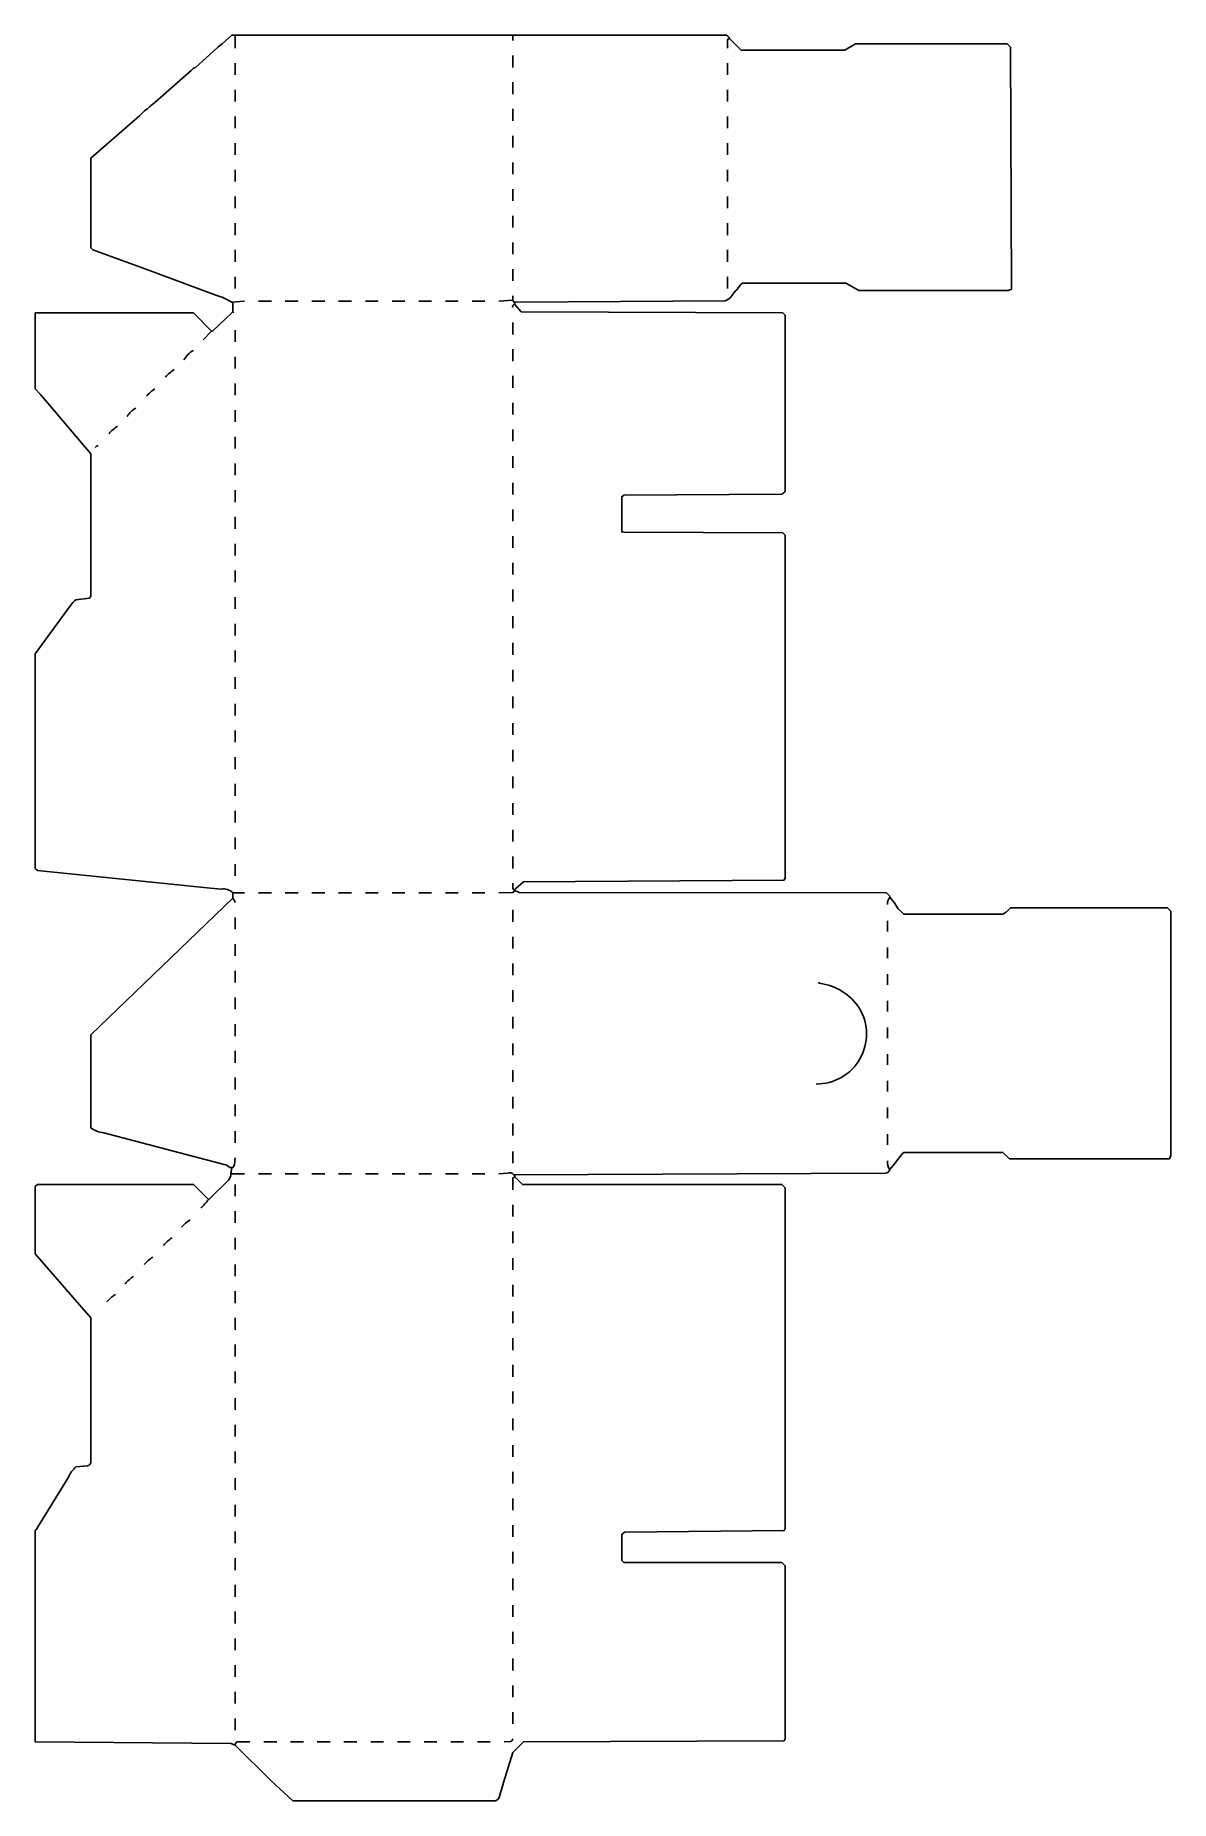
# Model space of a CAD drawing. Extents: x 55 to 1118, y 85 to 1738.
import ezdxf

# ---------------------------------------------------------------- set-up
doc = ezdxf.new("R2010")
doc.units = 0
doc.layers.get('0').update_dxf_attribs({"linetype": 'CONTINUOUS'})

msp = doc.modelspace()

# ---------------------------------------------------------------- linework, layer by layer
at = {"color": 250, "linetype": 'CONTINUOUS'}
for points in [[(251, 1489), (239, 1488, 0.074745), (223.9, 1494.8), (156.9, 1519.7), (109, 1537), (107, 1539), (107, 1623), (153, 1663), (155, 1665, -0.083767), (160, 1669), (161, 1670, -0.076982), (167, 1675), (201, 1705, -0.150174), (205, 1708), (225, 1726, -0.083767), (230, 1730), (239, 1738), (702, 1738, -0.226662), (705, 1735), (716, 1724), (813, 1724), (823, 1730), (965, 1730), (968, 1727), (969, 1500), (967.1, 1499.7), (966, 1499), (826, 1499), (815.1, 1505.2), (814, 1506), (717, 1506, 0.076982), (712, 1500, 0.076982), (707, 1494, -0.132973), (700.997462, 1489.497436), (505, 1488), (503, 1488), (502, 1490), (502, 1494)], [(502, 1483, -0.649873), (504, 1486), (504, 1488)], [(251, 935), (240, 935, 0.237008), (228.955446, 938.554455), (218.955446, 939.554455), (57, 956), (55, 958), (55, 1159), (60.8, 1167.1), (88, 1204, -0.10334), (93.032995, 1209.538071), (105.849711, 1210.976879), (107, 1213), (107, 1346), (59.754098, 1401.795082), (55, 1407), (55, 1478), (203, 1478), (220, 1461)], [(504, 938), (505, 939), (512.002032, 945.502049), (755.991804, 946.999933), (757, 949), (757, 1270), (755, 1272), (605.9, 1272.7), (604, 1273), (604, 1306), (606.003333, 1307.503378), (753.996667, 1308.496622, 0.113535), (757, 1311), (757, 1476), (755, 1478), (510, 1479), (504, 1486)], [(194, 1434, -0.126932), (203, 1443)], [(177, 1418, -0.071068), (185, 1425)], [(159, 1400, -0.071068), (167, 1407)], [(141, 1381, -0.136591), (149, 1389)], [(124, 1365, -0.071068), (132, 1372)], [(111, 1352, -0.205258), (114, 1354)], [(489, 672), (496.95122, 672.439024, -0.356126), (503, 671), (850.998559, 672.498551, 0.305605), (855, 676), (858.2, 679.9), (867, 691), (868, 692), (961, 692), (967, 686), (1117, 686), (1118, 689), (1118, 918), (1115, 921), (968, 921), (966, 919), (964, 917), (961, 915), (868, 915), (863, 920), (859.230769, 926.153846), (855, 931), (855, 932), (852, 935), (508.001445, 935.498547), (506.1, 936.2), (504, 937), (504, 938), (503, 938), (502, 939), (502, 944)], [(240, 930), (107, 802), (107, 715, 0.144376), (119.088235, 710.352941), (231.911765, 680.647059, -0.130029), (237, 678), (240, 678), (241, 679, 0.063434), (242, 687)], [(242, 926, 0.120666), (240, 930), (240, 935)], [(786, 756, 0.580934), (826.769231, 826.846154, 0.223201), (789.076923, 850.384615), (788, 851)], [(210, 640, 0.071068), (217, 648), (217.9, 648.2), (236, 666, 0.190246), (238, 672), (239, 678)], [(855, 676, -0.217143), (853, 684)], [(217, 648), (203, 662), (57, 662), (55, 660), (55, 597), (96.247059, 549.211765), (107, 537), (107, 401, -0.083953), (103.962069, 398.455172), (93.037931, 397.544828, 0.103874), (86, 388), (57.2, 340.9, -0.118981), (55, 338), (55, 140), (237.976203, 138.524577), (242, 137, -0.276984), (244, 140), (256, 140)], [(242, 137), (275.763504, 103.750365), (296, 85), (486, 85), (488, 86), (489.2, 87.9), (493.352941, 101.911765), (502, 130), (509, 137), (512, 140), (755.991804, 140.999933), (757, 143), (757, 305), (754, 308), (606, 308), (604, 310), (604, 334, -0.087349), (607.003311, 336.503355), (755.98658, 337.99982), (757, 340), (757, 659), (754, 662), (511, 662), (504, 669)], [(192, 622, -0.071068), (200, 629)], [(175, 605, -0.071068), (183, 612)], [(157, 587, -0.071068), (165, 594)], [(139, 569, -0.071068), (147, 576)], [(122, 552, -0.071068), (130, 559)], [(494, 140), (499.94, 140.42, 0.314893), (502, 143)]]:
    msp.add_lwpolyline(points, format="xyb", dxfattribs=at)
at = {"color": 251, "linetype": 'CONTINUOUS'}
for points in [[(242, 1726), (242, 1738)], [(242, 1701), (242, 1712)], [(242, 1676), (242, 1687)], [(242, 1651), (242, 1662)], [(242, 1626), (242, 1637)], [(242, 1601), (242, 1612)], [(242, 1576), (242, 1587)], [(242, 1551), (242, 1562)], [(242, 1526), (242, 1537)], [(242, 1501), (242, 1512)], [(242, 1451), (242, 1462)], [(242, 1426), (242, 1437)], [(242, 1401), (242, 1412)], [(242, 1376), (242, 1387)], [(242, 1351), (242, 1362)], [(242, 1326), (242, 1337)], [(242, 1301), (242, 1312)], [(242, 1276), (242, 1287)], [(242, 1251), (242, 1262)], [(242, 1226), (242, 1237)], [(242, 1201), (242, 1212)], [(242, 1176), (242, 1187)], [(242, 1151), (242, 1162)], [(242, 1126), (242, 1137)], [(242, 1101), (242, 1112)], [(242, 1076), (242, 1087)], [(242, 1051), (242, 1062)], [(242, 1026), (242, 1037)], [(242, 1001), (242, 1012)], [(242, 976), (242, 987)], [(242, 951), (242, 962)], [(242, 901), (242, 912)], [(242, 876), (242, 887)], [(242, 851), (242, 862)], [(242, 826), (242, 837)], [(242, 801), (242, 812)], [(242, 776), (242, 787)], [(242, 751), (242, 762)], [(242, 726), (242, 737)], [(242, 701), (242, 712)], [(242, 651), (242, 662)], [(242, 626), (242, 637)], [(242, 601), (242, 612)], [(242, 576), (242, 587)], [(242, 551), (242, 562)], [(242, 526), (242, 537)], [(242, 501), (242, 512)], [(242, 476), (242, 487)], [(242, 451), (242, 462)], [(242, 426), (242, 437)], [(242, 401), (242, 412)], [(242, 376), (242, 387)], [(242, 351), (242, 362)], [(242, 326), (242, 337)], [(242, 301), (242, 312)], [(242, 276), (242, 287)], [(242, 251), (242, 262)], [(242, 226), (242, 237)], [(242, 201), (242, 212)], [(242, 176), (242, 187)], [(242, 151), (242, 162)]]:
    msp.add_lwpolyline(points, dxfattribs=at)
at = {"color": 250, "linetype": 'CONTINUOUS'}
for points in [[(502, 1733), (502, 1738)], [(703, 1726), (703, 1734), (705, 1735)], [(502, 1708), (502, 1719)], [(703, 1701), (703, 1712)], [(502, 1683), (502, 1694)], [(703, 1676), (703, 1687)], [(502, 1658), (502, 1669)], [(703, 1651), (703, 1662)], [(502, 1633), (502, 1644)], [(703, 1626), (703, 1637)], [(502, 1608), (502, 1619)], [(703, 1601), (703, 1612)], [(502, 1583), (502, 1594)], [(703, 1576), (703, 1587)], [(502, 1558), (502, 1569)], [(703, 1551), (703, 1562)], [(502, 1533), (502, 1544)], [(703, 1526), (703, 1537)], [(502, 1508), (502, 1519)], [(703, 1501), (703, 1512)], [(241, 1478), (240, 1479), (240, 1488)], [(264, 1489), (276, 1489)], [(289, 1489), (301, 1489)], [(314, 1489), (326, 1489)], [(339, 1489), (351, 1489)], [(364, 1489), (376, 1489)], [(389, 1489), (401, 1489)], [(414, 1489), (426, 1489)], [(439, 1489), (451, 1489)], [(464, 1489), (476, 1489)], [(489, 1489), (502, 1490)], [(212, 1453), (220, 1461), (221, 1461), (239, 1478), (240, 1479)], [(502, 1458), (502, 1469)], [(502, 1433), (502, 1444)], [(502, 1408), (502, 1419)], [(502, 1383), (502, 1394)], [(502, 1358), (502, 1369)], [(502, 1333), (502, 1344)], [(502, 1308), (502, 1319)], [(502, 1283), (502, 1294)], [(502, 1258), (502, 1269)], [(502, 1233), (502, 1244)], [(502, 1208), (502, 1219)], [(502, 1183), (502, 1194)], [(502, 1158), (502, 1169)], [(502, 1133), (502, 1144)], [(502, 1108), (502, 1119)], [(502, 1083), (502, 1094)], [(502, 1058), (502, 1069)], [(502, 1033), (502, 1044)], [(502, 1008), (502, 1019)], [(502, 983), (502, 994)], [(502, 958), (502, 969)], [(264, 935), (276, 935)], [(289, 935), (301, 935)], [(314, 935), (326, 935)], [(339, 935), (351, 935)], [(364, 935), (376, 935)], [(389, 935), (401, 935)], [(414, 935), (426, 935)], [(439, 935), (451, 935)], [(464, 935), (476, 935)], [(489, 935), (501.967005, 935.461929), (504, 937)], [(502, 908), (502, 919)], [(502, 883), (502, 894)], [(853, 899), (853, 909)], [(853, 874), (853, 884)], [(502, 858), (502, 869)], [(502, 833), (502, 844)], [(853, 849), (853, 859)], [(853, 824), (853, 834)], [(502, 808), (502, 819)], [(502, 783), (502, 794)], [(853, 799), (853, 809)], [(853, 774), (853, 784)], [(502, 758), (502, 769)], [(502, 733), (502, 744)], [(853, 749), (853, 759)], [(853, 724), (853, 734)], [(502, 708), (502, 719)], [(853, 699), (853, 709)], [(502, 682), (502, 693)], [(238, 672), (251, 672)], [(264, 672), (276, 672)], [(289, 672), (301, 672)], [(314, 672), (326, 672)], [(339, 672), (351, 672)], [(364, 672), (376, 672)], [(389, 672), (401, 672)], [(414, 672), (426, 672)], [(439, 672), (451, 672)], [(464, 672), (476, 672)], [(502, 657), (502, 668), (504, 669), (504, 671)], [(502, 632), (502, 643)], [(502, 607), (502, 618)], [(502, 582), (502, 593)], [(502, 557), (502, 568)], [(502, 532), (502, 543)], [(502, 507), (502, 518)], [(502, 482), (502, 493)], [(502, 457), (502, 468)], [(502, 432), (502, 443)], [(502, 407), (502, 418)], [(502, 382), (502, 393)], [(502, 357), (502, 368)], [(502, 332), (502, 343)], [(502, 307), (502, 318)], [(502, 282), (502, 293)], [(502, 257), (502, 268)], [(502, 232), (502, 243)], [(502, 207), (502, 218)], [(502, 182), (502, 193)], [(502, 157), (502, 168)], [(269, 140), (281, 140)], [(294, 140), (306, 140)], [(319, 140), (331, 140)], [(344, 140), (356, 140)], [(369, 140), (381, 140)], [(394, 140), (406, 140)], [(419, 140), (431, 140)], [(444, 140), (456, 140)], [(469, 140), (481, 140)]]:
    msp.add_lwpolyline(points, dxfattribs=at)
at = {"color": 197, "linetype": 'CONTINUOUS'}
msp.add_lwpolyline([(853, 924, -0.206094), (855, 931)], format="xyb", dxfattribs=at)

doc.saveas('drawing.dxf')
